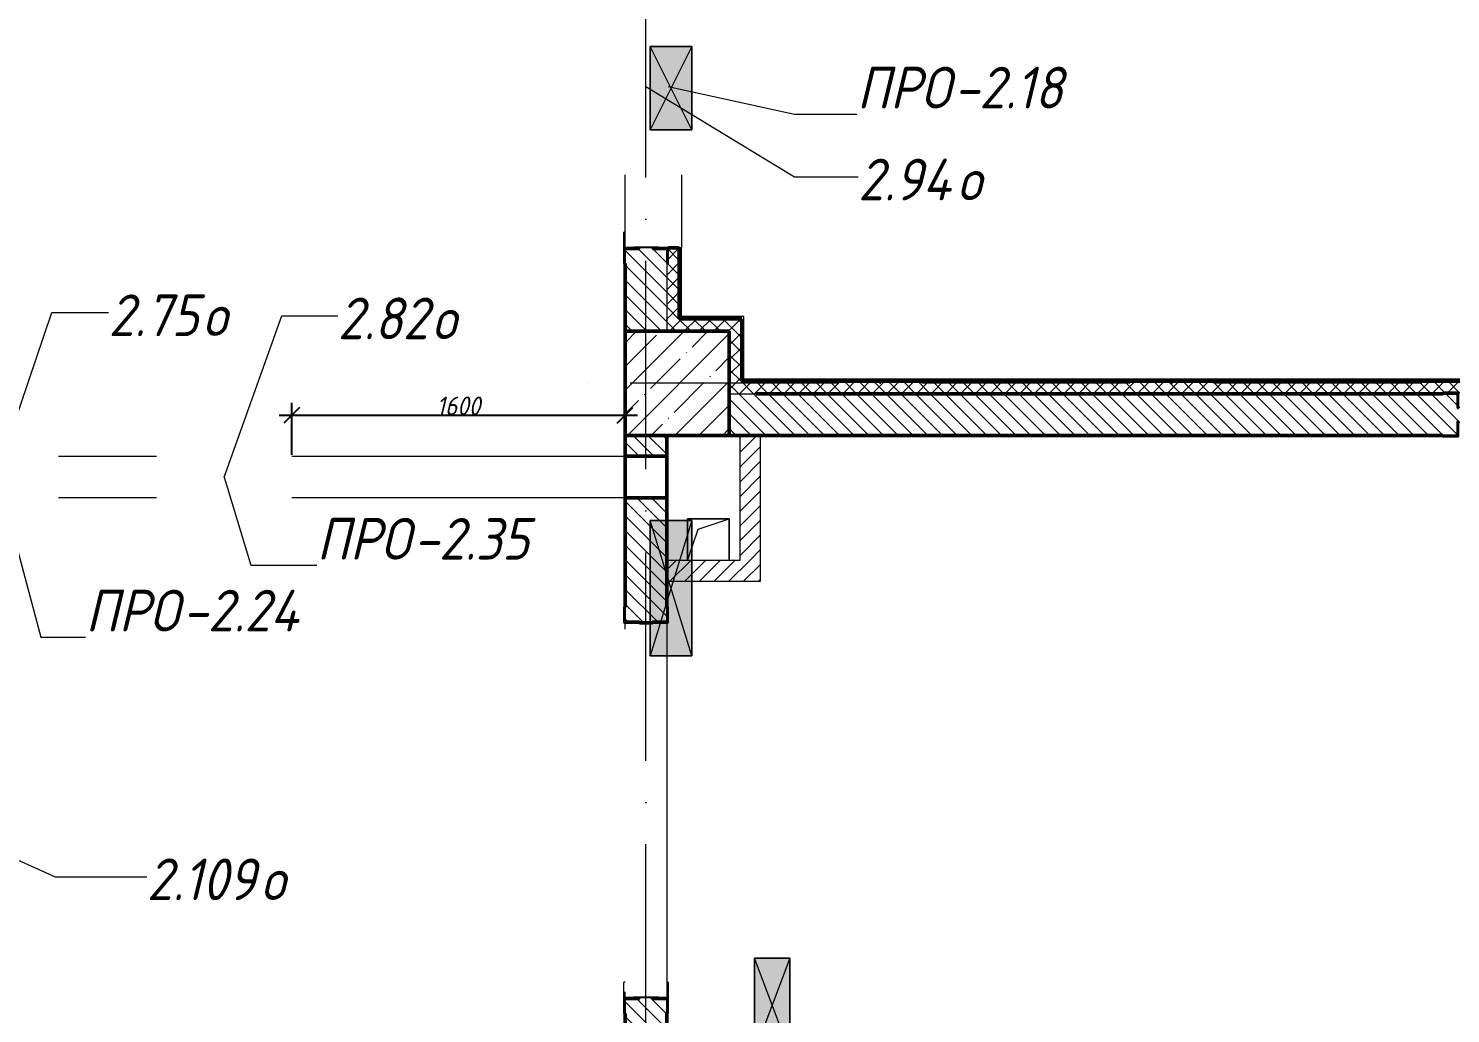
# Model space of a CAD drawing. Header units: millimetres. Extents: x -537608 to 253996, y -217170 to 186033.
# Drawn here: x -94262 to -87435, y -34432 to -29704 of the extents above; entities that cross this region are included whole.
import ezdxf

# ---------------------------------------------------------------- set-up
doc = ezdxf.new("R2010")
doc.units = ezdxf.units.MM
doc.linetypes.add('50_200_ШТРИХ_1Т_ш5_п1_п1_', pattern=[1400, 1000, -200, 0, -200])
for name, color, linetype, lineweight in [('A-____-____-DIMS', 7, 'Continuous', 9), ('A-DETL-GENF-OTLN', 7, 'Continuous', 9), ('A-FLOR-____-OTLN', 7, 'Continuous', 9), ('A-GENM-____-IDEN', 7, 'Continuous', 9), ('A-GENM-____-MCUT', 7, 'Continuous', 25), ('A-GENM-____-OTLN', 7, 'Continuous', 9), ('A-GENM-____-OTLN-1', 7, 'Continuous', 25), ('A-GLAZ-____-IDEN', 7, 'Continuous', 9), ('A-GLAZ-____-OTLN', 7, 'Continuous', 9), ('A-WALL-____-MCUT-2', 7, 'Continuous', 50), ('A-WALL-____-MCUT-3', 7, 'Continuous', 9), ('A-WALL-____-OTLN', 7, 'Continuous', 9), ('A-WALL-____-PATT-1', 7, 'Continuous', 9), ('A-WALL-FNSH-MCUT-1', 7, 'Continuous', 9), ('I-WALL-____-OTLN', 7, 'Continuous', 9), ('S-COLS-____-MCUT', 7, 'Continuous', 50), ('S-COLS-____-OTLN', 7, 'Continuous', 9), ('S-GRID-____-OTLN-1', 7, '50_200_ШТРИХ_1Т_ш5_п1_п1_', 9)]:
    doc.layers.add(name, color=color, linetype=linetype, lineweight=lineweight)
doc.layers.add('A-WALL-____-PATT-2', color=7, linetype='Continuous', lineweight=9, true_color=0x787878)
doc.styles.add('ISOCPEUR_I_7', font='isocpeui.ttf', dxfattribs={"width": 0.9, "height": 90})
doc.styles.add('ISOCPEUR_I_9', font='isocpeui.ttf', dxfattribs={"width": 0.9, "height": 250})
doc.dimstyles.new('ISO-1_8_0_9К_СРЕДНИЙ_Кладочные_2', dxfattribs={"dimscale": 304.8, "dimtxt": 89.638306, "dimasz": 0.246063, "dimexe": 0.19685, "dimexo": 0, "dimgap": 0, "dimtad": 1, "dimdec": 3, "dimrnd": 0.001, "dimdsep": 46, "dimtxsty": 'ISOCPEUR_I_7', "dimblk1": 'OBLIQUE', "dimblk2": 'OBLIQUE', "dimsah": 1, "dimcen": 0.09, "dimdle": 0.19685, "dimazin": 0, "dimtfac": 1, "dimtdec": 4, "dimtix": 1, "dimtmove": 1, "dimatfit": 3, "dimfxl": 1, "dimtvp": 1, "dimtolj": 1, "dimtzin": 0, "dimarcsym": 2})
pattern_1 = [(135, (-184647.673, -56738.29), (-35.35534, -35.35534), [])]
pattern_2 = [(45, (-184647.673, -56738.29), (-35.35534, 35.35534), [])]
pattern_3 = [(45, (-184647.673, -56738.29), (-35.35534, 35.35534), []), (135, (-184647.673, -56738.29), (-35.35534, -35.35534), [])]

# ---------------------------------------------------------------- blocks, each defined once
blk = doc.blocks.new('BSC_Колонна _Прямоугольная - 500х500-V27-АР1_План отверстий 2 этажа в осях 1-64_А-ГГ')
at = {"layer": 'S-COLS-____-OTLN'}
h = blk.add_hatch(dxfattribs=at)
h.set_pattern_fill('FP_56', color=256, style=0, pattern_type=2)
h.set_pattern_definition([(45, (-93500, -25331.04), (-114.04925, 114.04925), []), (45, (-93385.95, -25331.04), (-114.04925, 114.04925), [201.613, -40.323, 3.353, -36.97])])
h.paths.add_polyline_path([(-250, -250), (250, -250), (250, 250), (-250, 250)], flags=0)
at = {"layer": 'S-COLS-____-MCUT'}
for p, q in [((250, 250), (-250, 250)), ((-250, 250), (-250, -250)), ((250, -250), (250, 250)), ((-250, -250), (250, -250))]:
    blk.add_line(p, q, dxfattribs=at)
blk = doc.blocks.new('АР_Перемычка - АР_Перемычка-28448550-АР1_План отверстий 2 этажа в осях 1-64_А-ГГ')
at = {"layer": 'A-GENM-____-OTLN'}
blk.add_line((-350, -100), (-342, -100), dxfattribs=at)
blk = doc.blocks.new('154_Стойка_СКБ_Уголок - СМ-2480_200-28346303-АР1_План отверстий 2 этажа в осях 1-64_А-ГГ')
at = {"layer": 'A-GENM-____-MCUT'}
for p, q in [((125, 156), (125, 81)), ((200, 156), (125, 156)), ((131, 81), (131, 150)), ((131, 150), (200, 150)), ((200, 150), (200, 156)), ((125, 81), (131, 81)), ((131, 19), (125, 19)), ((125, 19), (125, -56)), ((131, -50), (131, 19)), ((125, -56), (200, -56)), ((200, -50), (131, -50)), ((200, -56), (200, -50))]:
    blk.add_line(p, q, dxfattribs=at)
blk = doc.blocks.new('Стойка_Влож_Полоса боковая - Полоса-28213942-АР1_План отверстий 2 этажа в осях 1-64_А-ГГ')
at = {"layer": 'A-GENM-____-OTLN'}
for p, q in [((-5, 60), (0, 60)), ((-5, -60), (-5, 60)), ((0, 31), (0, -31)), ((0, -60), (-5, -60))]:
    blk.add_line(p, q, dxfattribs=at)
blk = doc.blocks.new('Стойка_Влож_Уголок_Опорный - Уголок-V141-АР1_План отверстий 2 этажа в осях 1-64_А-ГГ')
at = {"layer": 'A-GENM-____-OTLN'}
for p, q in [((0, 0), (0, -6)), ((-6, -6), (0, -6)), ((0, -6), (0, -75)), ((-6, -75), (0, -75))]:
    blk.add_line(p, q, dxfattribs=at)
blk = doc.blocks.new('Фахверк_СКБ_Уголок - 200_3960-28268576-АР1_План отверстий 2 этажа в осях 1-64_А-ГГ')
at = {"layer": 'A-GENM-____-MCUT'}
for p, q in [((200, 156), (125, 156)), ((125, 156), (125, 81)), ((131, 81), (131, 150)), ((131, 150), (200, 150)), ((200, 150), (200, 156)), ((125, 81), (131, 81)), ((131, 19), (125, 19)), ((125, 19), (125, -56)), ((131, -50), (131, 19)), ((125, -56), (200, -56)), ((200, -50), (131, -50)), ((200, -56), (200, -50))]:
    blk.add_line(p, q, dxfattribs=at)
blk = doc.blocks.new('Стойка_Влож_Уголок_Опорный - Уголок-28213941-АР1_План отверстий 2 этажа в осях 1-64_А-ГГ')
at = {"layer": 'A-GENM-____-OTLN'}
for p, q in [((-212, -6), (-212, 0)), ((0, 0), (0, -6)), ((-212, -75), (-212, -6)), ((-212, -6), (-206, -6)), ((-6, -6), (0, -6)), ((0, -6), (0, -75)), ((-212, -75), (-206, -75)), ((-6, -75), (0, -75))]:
    blk.add_line(p, q, dxfattribs=at)
blk = doc.blocks.new('Фахверк_СКБ_Уголок - 200_3550-28267367-АР1_План отверстий 2 этажа в осях 1-64_А-ГГ')
at = {"layer": 'A-GENM-____-MCUT'}
for p, q in [((200, 156), (125, 156)), ((125, 156), (125, 81)), ((131, 81), (131, 150)), ((131, 150), (200, 150)), ((200, 150), (200, 156)), ((125, 81), (131, 81)), ((131, 19), (125, 19)), ((125, 19), (125, -56)), ((131, -50), (131, 19)), ((125, -56), (200, -56)), ((200, -50), (131, -50)), ((200, -56), (200, -50))]:
    blk.add_line(p, q, dxfattribs=at)
blk = doc.blocks.new('AR_Отверстие прямоугольное _в плите_ - AR_Отверстие прямоугольное _в плите_-30458127-АР1_План отверстий 2 этажа в осях 1-64_А-ГГ')
at = {"layer": 'A-GENM-____-OTLN'}
for p, q in [((100, 100), (-100, 100)), ((-100, 100), (-100, -100)), ((-50, 50), (100, 100)), ((100, -100), (100, 100)), ((-100, -100), (-50, 50))]:
    blk.add_line(p, q, dxfattribs=at)
blk = doc.blocks.new('BSC_Колонна _Прямоугольная1 - 200х200 _металл_-35201446-АР1_План отверстий 2 этажа в осях 1-64_А-ГГ')
at = {"layer": 'S-COLS-____-MCUT'}
for p, q in [((100, 100), (-100, 100)), ((-100, 100), (-100, -100)), ((100, -100), (100, 100)), ((-100, -100), (100, -100))]:
    blk.add_line(p, q, dxfattribs=at)
blk = doc.blocks.new('AR_Отверстие прямоугольное _в стене_ - AR_Отверстие прямоугольное _в стене__ОВ-36845443-АР1_План отверстий 2 этажа в осях 1-64_А-ГГ')
at = {"layer": 'A-GLAZ-____-OTLN'}
blk.add_hatch(color=256, dxfattribs=at).paths.add_polyline_path([(325, 100), (-325, 100), (-325, -100), (325, -100)], flags=0)
at = {"layer": 'A-DETL-GENF-OTLN'}
for p, q in [((-325, -100), (-325, 100)), ((-325, 100), (325, 100)), ((325, 100), (-325, -100)), ((-325, 100), (325, -100)), ((325, 100), (-325, 100)), ((-325, 100), (-325, -100)), ((325, 100), (325, -100)), ((325, -100), (325, 100)), ((325, -100), (-325, -100)), ((-325, -100), (325, -100))]:
    blk.add_line(p, q, dxfattribs=at)
blk = doc.blocks.new('AR_Отверстие прямоугольное _в стене_ - AR_Отверстие прямоугольное _в стене__ОВ-36849744-АР1_План отверстий 2 этажа в осях 1-64_А-ГГ')
at = {"layer": 'A-GLAZ-____-OTLN'}
blk.add_hatch(color=256, dxfattribs=at).paths.add_polyline_path([(225, -47), (225, 120), (-225, 120), (-225, -50), (225, -50)], flags=0)
at = {"layer": 'A-DETL-GENF-OTLN'}
for p, q in [((-225, -50), (-225, 120)), ((-225, 120), (225, 120)), ((225, 120), (-225, -50)), ((-225, 120), (225, -50)), ((225, 120), (-225, 120)), ((-225, 120), (-225, -50)), ((225, 120), (225, 50)), ((225, 50), (225, 120)), ((225, -50), (-225, -50)), ((-225, -50), (225, -50))]:
    blk.add_line(p, q, dxfattribs=at)
blk = doc.blocks.new('AR_Отверстие прямоугольное _в стене_ - AR_Отверстие прямоугольное _в стене__ОВ-36848373-АР1_План отверстий 2 этажа в осях 1-64_А-ГГ')
at = {"layer": 'A-GLAZ-____-OTLN'}
blk.add_hatch(color=256, dxfattribs=at).paths.add_polyline_path([(200, 100), (-200, 100), (-200, -100), (200, -100)], flags=0)
at = {"layer": 'A-DETL-GENF-OTLN'}
for p, q in [((-200, -100), (-200, 100)), ((-200, 100), (200, 100)), ((200, 100), (-200, -100)), ((-200, 100), (200, -100)), ((200, 100), (-200, 100)), ((-200, 100), (-200, -100)), ((200, 100), (200, -100)), ((200, -100), (200, 100)), ((200, -100), (-200, -100)), ((-200, -100), (200, -100))]:
    blk.add_line(p, q, dxfattribs=at)
blk = doc.blocks.new('_Oblique')
at = {"color": 0, "linetype": 'ByBlock', "lineweight": -2}
blk.add_line((-0.5, -0.5), (0.5, 0.5), dxfattribs=at)
blk = doc.blocks.new('*D2439')
at = {"layer": 'A-____-____-DIMS', "color": 0, "lineweight": -2, "transparency": 16777216}
for p, q in [((-91397.7, -31454.5), (-91397.7, -31620.6)), ((-92997.7, -31751.2), (-92997.7, -31500.6)), ((-93057.7, -31560.6), (-91337.7, -31560.6))]:
    blk.add_line(p, q, dxfattribs=at)
at = {"layer": 'Defpoints', "color": 0, "transparency": 16777216}
for p in [(-91397.7, -31454.5), (-91397.7, -31560.6), (-92997.7, -31751.2)]:
    blk.add_point(p, dxfattribs=at)
at = {"layer": 'A-____-____-DIMS', "color": 0, "lineweight": -2, "transparency": 16777216, "xscale": 75, "yscale": 75, "zscale": 75, "rotation": 180}
blk.add_blockref('_Oblique', (-92997.7, -31560.6), dxfattribs=at)
at = {"layer": 'A-____-____-DIMS', "color": 0, "lineweight": -2, "transparency": 16777216, "xscale": 75, "yscale": 75, "zscale": 75}
blk.add_blockref('_Oblique', (-91397.7, -31560.6), dxfattribs=at)
at = {"layer": 'A-____-____-DIMS', "color": 0, "transparency": 16777216, "insert": (-92197.7, -31515.6), "char_height": 90, "width": 504.733, "attachment_point": 5, "style": 'ISOCPEUR_I_7'}
blk.add_mtext('\\A1;1600', dxfattribs=at)

msp = doc.modelspace()

# ---------------------------------------------------------------- hatches: boundary and pattern name
at = {"layer": 'A-WALL-____-PATT-1'}
h = msp.add_hatch(dxfattribs=at)
h.set_pattern_fill('FP_6', color=256, style=0, pattern_type=2)
h.set_pattern_definition(pattern_1)
h.paths.add_polyline_path([(-91357.6725, -31157.2474), (-91197.6725, -31157.2474), (-91197.6725, -30763.2474), (-91266.6725, -30763.2474), (-91266.6725, -30757.2474), (-91328.6725, -30757.2474), (-91328.6725, -30763.2474), (-91397.6725, -30763.2474), (-91397.6725, -31157.2474)], flags=0)
h.paths.add_polyline_path([(-91328.6725, -29057.2474), (-91266.6725, -29057.2474), (-91266.6725, -29051.2474), (-91197.6725, -29051.2474), (-91197.6725, -28657.2474), (-91397.6725, -28657.2474), (-91397.6725, -29051.2474), (-91328.6725, -29051.2474)], flags=0)
h = msp.add_hatch(dxfattribs=at)
h.set_pattern_fill('FP_6', color=256, style=0, pattern_type=2)
h.set_pattern_definition(pattern_1)
h.paths.add_polyline_path([(-83915.8977, -31657.2474), (-83897.6725, -31657.2474), (-83897.6725, -31457.2474), (-87397.6725, -31457.2474), (-87397.6725, -31526.2474), (-87403.6725, -31526.2474), (-87403.6725, -31457.2474), (-90897.6725, -31457.2474), (-90897.6725, -31657.2474), (-87403.6725, -31657.2474), (-87403.6725, -31588.2474), (-87397.6725, -31588.2474), (-87397.6725, -31657.2474), (-85683.362, -31657.2474)], flags=0)
h = msp.add_hatch(dxfattribs=at)
h.set_pattern_fill('FP_6', color=256, style=0, pattern_type=2)
h.set_pattern_definition(pattern_1)
h.paths.add_polyline_path([(-91197.6725, -37157.2474), (-91197.6725, -35732.2474), (-91397.6725, -35732.2474), (-91397.6725, -37157.2474)], flags=0)
h.paths.add_polyline_path([(-91397.6725, -34782.2474), (-91197.6725, -34782.2474), (-91197.6725, -34363.2474), (-91266.6725, -34363.2474), (-91266.6725, -34357.2474), (-91328.6725, -34357.2474), (-91328.6725, -34363.2474), (-91397.6725, -34363.2474), (-91397.6725, -34432.2474)], flags=0)
h.paths.add_polyline_path([(-91266.6725, -32557.2474), (-91266.6725, -32551.2474), (-91197.6725, -32551.2474), (-91197.6725, -31957.2474), (-91397.6725, -31957.2474), (-91397.6725, -32551.2474), (-91328.6725, -32551.2474), (-91328.6725, -32557.2474)], flags=0)
h.paths.add_polyline_path([(-91397.6725, -31757.2474), (-91197.6725, -31757.2474), (-91197.6725, -31657.2474), (-91397.6725, -31657.2474)], flags=0)
h = msp.add_hatch(dxfattribs=at)
h.set_pattern_fill('FP_5', color=256, style=0, pattern_type=2)
h.set_pattern_definition(pattern_2)
h.paths.add_polyline_path([(-90747.6725, -32257.2474), (-90747.6725, -31657.2474), (-90847.6725, -31657.2474), (-90847.6725, -32257.2474)], flags=0)
h = msp.add_hatch(dxfattribs=at)
h.set_pattern_fill('FP_5', color=256, style=0, pattern_type=2)
h.set_pattern_definition(pattern_2)
h.paths.add_polyline_path([(-91197.6725, -32357.2474), (-90747.6725, -32357.2474), (-90747.6725, -32257.2474), (-91197.6725, -32257.2474)], flags=0)
at = {"layer": 'A-WALL-____-PATT-2'}
h = msp.add_hatch(dxfattribs=at)
h.set_pattern_fill('FP_7', color=256, style=0, pattern_type=2)
h.set_pattern_definition(pattern_3)
h.paths.add_polyline_path([(-91197.6725, -31157.2474), (-91137.6725, -31157.2474), (-91137.6725, -30757.2474), (-91191.6725, -30757.2474), (-91191.6725, -30832.2474), (-91197.6725, -30832.2474)], flags=0)
h.paths.add_polyline_path([(-91191.6725, -29057.2474), (-91137.6725, -29057.2474), (-91137.6725, -28717.2474), (-91197.6725, -28717.2474), (-91197.6725, -28982.2474), (-91191.6725, -28982.2474), (-91191.6725, -29051.2474)], flags=0)
h = msp.add_hatch(dxfattribs=at)
h.set_pattern_fill('FP_7', color=256, style=0, pattern_type=2)
h.set_pattern_definition(pattern_3)
h.paths.add_polyline_path([(-91127.6725, -31157.2474), (-90897.6725, -31157.2474), (-90897.6725, -31097.2474), (-91137.6725, -31097.2474), (-91137.6725, -31157.2474)], flags=0)
h = msp.add_hatch(dxfattribs=at)
h.set_pattern_fill('FP_7', color=256, style=0, pattern_type=2)
h.set_pattern_definition(pattern_3)
h.paths.add_polyline_path([(-90897.6725, -31457.2474), (-90837.6725, -31457.2474), (-90837.6725, -31097.2474), (-90897.6725, -31097.2474), (-90897.6725, -31157.2474)], flags=0)
h = msp.add_hatch(dxfattribs=at)
h.set_pattern_fill('FP_7', color=256, style=0, pattern_type=2)
h.set_pattern_definition(pattern_3)
h.paths.add_polyline_path([(-83957.6725, -31457.2474), (-83957.6725, -31397.2474), (-90837.6725, -31397.2474), (-90837.6725, -31457.2474), (-87472.6725, -31457.2474), (-87472.6725, -31451.2474), (-87397.6725, -31451.2474), (-87397.6725, -31457.2474), (-83967.6725, -31457.2474)], flags=0)

# ---------------------------------------------------------------- linework, layer by layer
at = {"layer": 'A-FLOR-____-OTLN'}
for p, q in [((-91097.6725, -32057.2474), (-90897.6725, -32057.2474)), ((-91097.6725, -32257.2474), (-91097.6725, -32057.2474)), ((-90897.6725, -32057.2474), (-90897.6725, -32257.2474))]:
    msp.add_line(p, q, dxfattribs=at)
at = {"layer": 'A-GENM-____-IDEN'}
for p, q in [((-91191.6725, -29982.2474), (-90584.3792, -30115.1118)), ((-90584.3792, -30115.1118), (-90284.9842, -30115.1118)), ((-94409.5447, -31857.2474), (-94202.2186, -32625.4006)), ((-93322.6725, -31857.2474), (-93194.3981, -32280.7308)), ((-93194.3981, -32280.7308), (-92878.1703, -32280.7308)), ((-94202.2186, -32625.4006), (-93987.7464, -32625.4006))]:
    msp.add_line(p, q, dxfattribs=at)
at = {"layer": 'A-GLAZ-____-IDEN'}
for p, q in [((-91297.6725, -29982.2474), (-90584.3792, -30416.6118)), ((-90584.3792, -30416.6118), (-90279.1342, -30416.6118)), ((-94417.6725, -31857.2474), (-94149.1645, -31068.1167)), ((-94149.1645, -31068.1167), (-93877.0387, -31068.1167)), ((-93322.6725, -31857.2474), (-93045.541, -31083.2726)), ((-93045.541, -31083.2726), (-92776.9203, -31083.2726)), ((-94847.6725, -33457.2474), (-94133.5961, -33775.5486)), ((-94133.5961, -33775.5486), (-93693.5696, -33775.5486))]:
    msp.add_line(p, q, dxfattribs=at)
at = {"layer": 'A-WALL-____-MCUT-2'}
for p, q in [((-91137.6725, -30757.2474), (-91191.6725, -30757.2474)), ((-91137.6725, -31097.2474), (-91137.6725, -30757.2474)), ((-91397.6725, -30832.2474), (-91397.6725, -31157.2474)), ((-90837.6725, -31097.2474), (-91137.6725, -31097.2474)), ((-90837.6725, -31397.2474), (-90837.6725, -31097.2474)), ((-83957.6725, -31397.2474), (-90837.6725, -31397.2474)), ((-87472.6725, -31457.2474), (-90768.2756, -31457.2474)), ((-91397.6725, -31657.2474), (-91397.6725, -31757.2474)), ((-91197.6725, -31757.2474), (-91197.6725, -31657.2474)), ((-90897.6725, -31657.2474), (-87472.6725, -31657.2474)), ((-91397.6725, -31957.2474), (-91397.6725, -32482.2474)), ((-91197.6725, -32482.2474), (-91197.6725, -31957.2474)), ((-91328.6725, -32557.2474), (-91266.6725, -32557.2474)), ((-91397.6725, -34432.2474), (-91397.6725, -34782.2474)), ((-91197.6725, -34782.2474), (-91197.6725, -34432.2474))]:
    msp.add_line(p, q, dxfattribs=at)
at = {"layer": 'A-WALL-____-MCUT-3'}
for p, q in [((-91197.6725, -30832.2474), (-91197.6725, -31157.2474)), ((-90897.6725, -31457.2474), (-90768.2756, -31457.2474))]:
    msp.add_line(p, q, dxfattribs=at)
at = {"layer": 'A-WALL-____-OTLN'}
msp.add_line((-91127.6725, -30407.2474), (-91127.6725, -30757.2474), dxfattribs=at)
at = {"layer": 'A-WALL-FNSH-MCUT-1'}
for p, q in [((-91127.6725, -30757.2474), (-91137.6725, -30757.2474)), ((-91127.6725, -31087.2474), (-91127.6725, -30757.2474)), ((-90827.6725, -31087.2474), (-91127.6725, -31087.2474)), ((-90827.6725, -31387.2474), (-90827.6725, -31087.2474)), ((-83967.6725, -31387.2474), (-90827.6725, -31387.2474)), ((-90847.6725, -31657.2474), (-90847.6725, -32257.2474)), ((-90747.6725, -32357.2474), (-90747.6725, -31657.2474)), ((-90847.6725, -32257.2474), (-91197.6725, -32257.2474)), ((-91197.6725, -32357.2474), (-90747.6725, -32357.2474))]:
    msp.add_line(p, q, dxfattribs=at)
at = {"layer": 'I-WALL-____-OTLN'}
for p, q in [((-91397.6725, -30757.2474), (-91397.6725, -30407.2474)), ((-94117.6725, -31757.2474), (-93647.6725, -31757.2474)), ((-92997.6725, -31757.2474), (-91397.6725, -31757.2474)), ((-93647.6725, -31957.2474), (-94117.6725, -31957.2474)), ((-91397.6725, -31957.2474), (-92997.6725, -31957.2474)), ((-91397.6725, -32587.2474), (-91397.6725, -32557.2474)), ((-91197.6725, -32557.2474), (-91197.6725, -34357.2474)), ((-91397.6725, -34357.2474), (-91397.6725, -34327.2474))]:
    msp.add_line(p, q, dxfattribs=at)
at = {"layer": 'S-GRID-____-OTLN-1'}
for p, q in [((-91297.6725, -61220.8957), (-91297.6725, -6857.3298)), ((-80573.2659, -31407.2474), (-91626.4082, -31407.2474))]:
    msp.add_line(p, q, dxfattribs=at)

# ---------------------------------------------------------------- block references
at = {"layer": 'A-GENM-____-OTLN'}
for name, p, rotation in [('Стойка_Влож_Уголок_Опорный - Уголок-V141-АР1_План отверстий 2 этажа в осях 1-64_А-ГГ', (-91403.6725, -30757.2474), 180), ('Стойка_Влож_Полоса боковая - Полоса-28213942-АР1_План отверстий 2 этажа в осях 1-64_А-ГГ', (-91297.6725, -30757.2474), 269.9999999999999), ('АР_Перемычка - АР_Перемычка-28448550-АР1_План отверстий 2 этажа в осях 1-64_А-ГГ', (-91297.6725, -30757.2474), 89.9999999999999), ('Стойка_Влож_Уголок_Опорный - Уголок-28213941-АР1_План отверстий 2 этажа в осях 1-64_А-ГГ', (-91403.6725, -34357.2474), 180), ('Стойка_Влож_Полоса боковая - Полоса-28213942-АР1_План отверстий 2 этажа в осях 1-64_А-ГГ', (-91297.6725, -34357.2474), 269.9999999999999)]:
    msp.add_blockref(name, p, dxfattribs=dict(at, rotation=rotation))
msp.add_blockref('AR_Отверстие прямоугольное _в плите_ - AR_Отверстие прямоугольное _в плите_-30458127-АР1_План отверстий 2 этажа в осях 1-64_А-ГГ', (-90997.6725, -32157.2474), dxfattribs=at)
at = {"layer": 'A-GENM-____-OTLN-1'}
for name, p, rotation in [('154_Стойка_СКБ_Уголок - СМ-2480_200-28346303-АР1_План отверстий 2 этажа в осях 1-64_А-ГГ', (-91347.6725, -30632.2474), 269.9999999999999), ('Фахверк_СКБ_Уголок - 200_3550-28267367-АР1_План отверстий 2 этажа в осях 1-64_А-ГГ', (-87272.6725, -31507.2474), 180), ('Фахверк_СКБ_Уголок - 200_3960-28268576-АР1_План отверстий 2 этажа в осях 1-64_А-ГГ', (-91247.6725, -32682.2474), 89.9999999999999), ('154_Стойка_СКБ_Уголок - СМ-2480_200-28346303-АР1_План отверстий 2 этажа в осях 1-64_А-ГГ', (-91347.6725, -34232.2474), 269.9999999999999)]:
    msp.add_blockref(name, p, dxfattribs=dict(at, rotation=rotation))
at = {"layer": 'A-GLAZ-____-OTLN'}
for name, p, rotation in [('AR_Отверстие прямоугольное _в стене_ - AR_Отверстие прямоугольное _в стене__ОВ-36848373-АР1_План отверстий 2 этажа в осях 1-64_А-ГГ', (-91177.1575, -29990.6377), 269.9999999999999), ('AR_Отверстие прямоугольное _в стене_ - AR_Отверстие прямоугольное _в стене__ОВ-36845443-АР1_План отверстий 2 этажа в осях 1-64_А-ГГ', (-91177.1575, -32390.6377), 269.9999999999999), ('AR_Отверстие прямоугольное _в стене_ - AR_Отверстие прямоугольное _в стене__ОВ-36849744-АР1_План отверстий 2 этажа в осях 1-64_А-ГГ', (-90727.1575, -34390.6377), 270)]:
    msp.add_blockref(name, p, dxfattribs=dict(at, rotation=rotation))
at = {"layer": 'S-COLS-____-OTLN'}
msp.add_blockref('BSC_Колонна _Прямоугольная - 500х500-V27-АР1_План отверстий 2 этажа в осях 1-64_А-ГГ', (-91147.6725, -31407.2474), dxfattribs=at)
at = {"layer": 'S-COLS-____-OTLN', "rotation": 270.0000000000001}
msp.add_blockref('BSC_Колонна _Прямоугольная1 - 200х200 _металл_-35201446-АР1_План отверстий 2 этажа в осях 1-64_А-ГГ', (-91297.6725, -31857.2474), dxfattribs=at)

# ---------------------------------------------------------------- texts
at = {"layer": 'A-GENM-____-IDEN', "char_height": 200, "attachment_point": 1, "style": 'ISOCPEUR_I_9'}
for s, insert, width in [('ПРО', (-90284.9842, -29887.9957), 562.784625), ('-2.18', (-89820.6405, -29887.9957), 663.79725), ('ПРО', (-92878.1703, -32053.6147), 562.784625), ('-2.35', (-92413.8265, -32053.6147), 707.088375), ('ПРО', (-93987.7464, -32398.2845), 562.784625), ('-2.24', (-93523.4027, -32398.2845), 735.949125)]:
    msp.add_mtext(s, dxfattribs=dict(at, insert=insert, width=width))
at = {"layer": 'A-GLAZ-____-IDEN', "char_height": 200, "attachment_point": 1, "style": 'ISOCPEUR_I_9'}
for s, insert, width in [('2.94', (-90279.1342, -30328.9972), 577.215), ('\\fISOCPEUR|b0|i1|c204|p34|;\\W.9;о', (-89802.8842, -30328.9972), 158.734125), ('2.75', (-93877.0387, -30980.5021), 548.35425), ('\\fISOCPEUR|b0|i1|c204|p34|;\\W.9;о', (-93424.6012, -30980.5021), 158.734125), ('2.82', (-92776.9203, -30995.658), 548.35425), ('\\fISOCPEUR|b0|i1|c204|p34|;\\W.9;о', (-92324.4828, -30995.658), 158.734125), ('2.109', (-93693.5696, -33687.934), 663.79725), ('\\fISOCPEUR|b0|i1|c204|p34|;\\W.9;о', (-93145.8821, -33687.934), 158.734125)]:
    msp.add_mtext(s, dxfattribs=dict(at, insert=insert, width=width))

# ---------------------------------------------------------------- dimensions: what is measured, and where the dimension line sits
at = {"layer": 'A-____-____-DIMS'}
dim = msp.add_linear_dim(base=(-91397.6725, -31560.5882), p1=(-92997.6725, -31751.2474), p2=(-91397.6725, -31454.5221), dimstyle='ISO-1_8_0_9К_СРЕДНИЙ_Кладочные_2', override={"dimpost": '<>', "dimfxl": 1627.281745}, dxfattribs=at)
dim.commit()
dim.dimension.update_dxf_attribs({"geometry": '*D2439', "text_midpoint": (-92197.6725, -31515.5882)})

doc.saveas('drawing.dxf')
